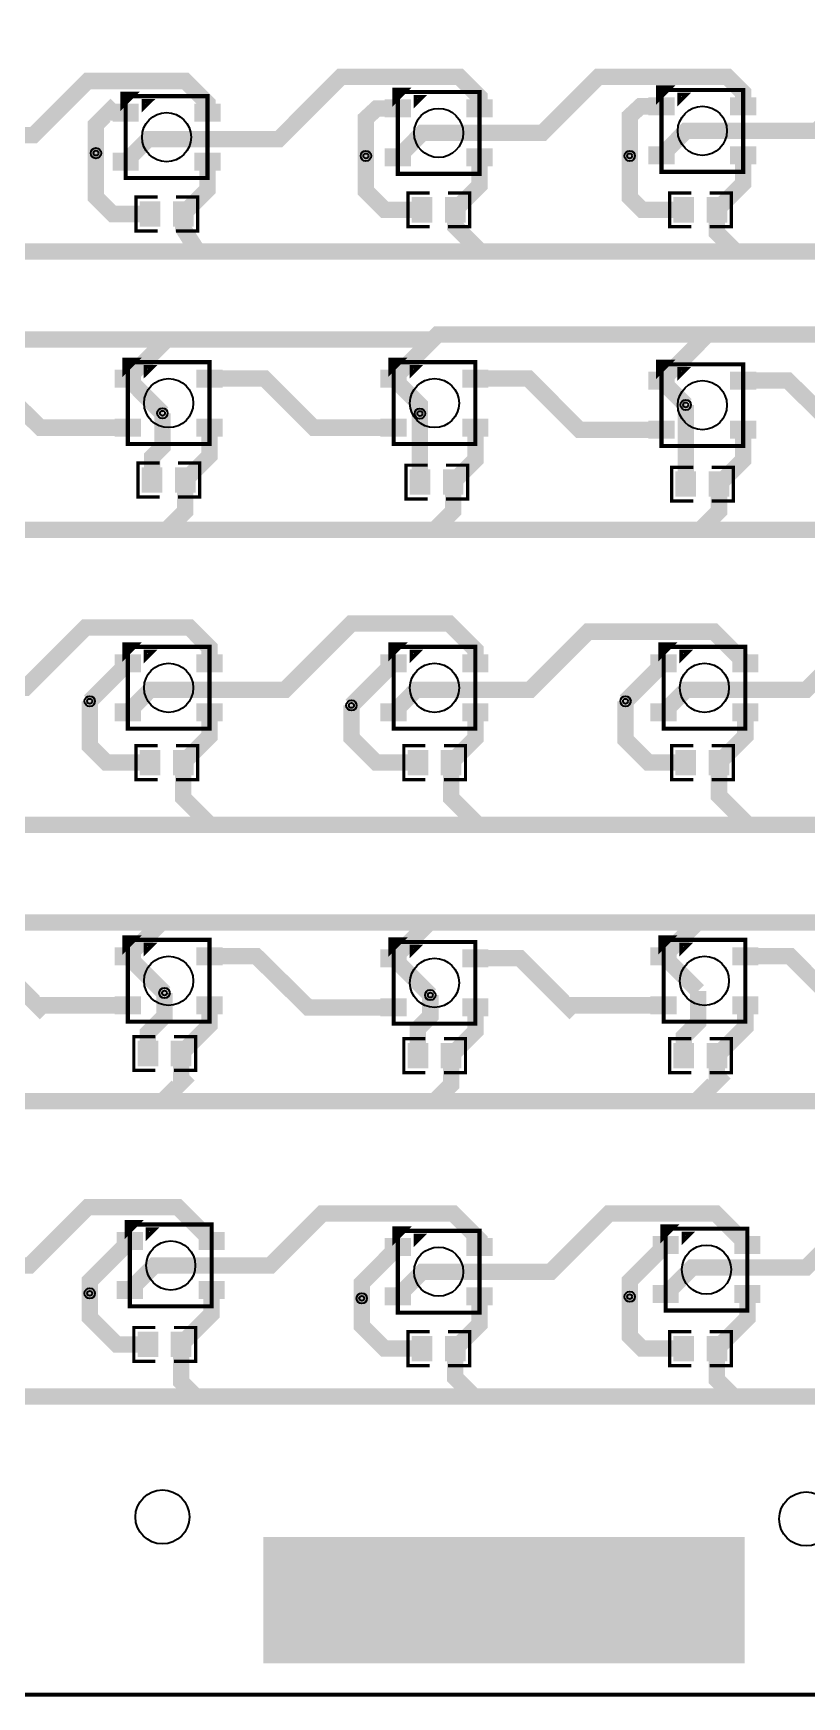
# Model space of a CAD drawing. Extents: x -5 to 8273, y -8273 to 5.
# Drawn here: x 2529 to 4391, y -8273 to -4270 of the extents above; entities that cross this region are included whole.
import ezdxf

# ---------------------------------------------------------------- set-up
doc = ezdxf.new("R2010")
doc.units = 9
for name, color, linetype, true_color in [('BoardOutLine', 7, 'Continuous', 0xff00ff), ('Hole', 7, 'Continuous', 0x222222), ('Multi-Layer', 7, 'Continuous', 0xc0c0c0), ('TopLayer', 7, 'Continuous', 0xff0000), ('TopPasteMaskLayer', 7, 'Continuous', 0x808080), ('TopSilkLayer', 7, 'Continuous', 0xffcc00), ('TopSolderMaskLayer', 7, 'Continuous', 0x800080)]:
    doc.layers.add(name, color=color, linetype=linetype, true_color=true_color)

msp = doc.modelspace()

# ---------------------------------------------------------------- hatches: boundary and pattern name
at = {"layer": 'TopLayer'}
for points in [[(2781.1, -4480.6), (2722, -4480.6), (2722, -4441.3), (2781.1, -4441.3)], [(2977.9, -4480.6), (2918.9, -4480.6), (2918.9, -4441.3), (2977.9, -4441.3)], [(3436.1, -4470.6), (3377, -4470.6), (3377, -4431.3), (3436.1, -4431.3)], [(3632.9, -4470.6), (3573.9, -4470.6), (3573.9, -4431.3), (3632.9, -4431.3)], [(4071.1, -4465.6), (4012, -4465.6), (4012, -4426.3), (4071.1, -4426.3)], [(4267.9, -4465.6), (4208.9, -4465.6), (4208.9, -4426.3), (4267.9, -4426.3)], [(2781.1, -4598.7), (2722, -4598.7), (2722, -4559.4), (2781.1, -4559.4)], [(2977.9, -4598.7), (2918.9, -4598.7), (2918.9, -4559.4), (2977.9, -4559.4)], [(3436.1, -4588.7), (3377, -4588.7), (3377, -4549.4), (3436.1, -4549.4)], [(3632.9, -4588.7), (3573.9, -4588.7), (3573.9, -4549.4), (3632.9, -4549.4)], [(4071.1, -4583.7), (4012, -4583.7), (4012, -4544.4), (4071.1, -4544.4)], [(4267.9, -4583.7), (4208.9, -4583.7), (4208.9, -4544.4), (4267.9, -4544.4)], [(2832.8, -4733.5), (2787.2, -4733.5), (2787.2, -4676.5), (2832.8, -4676.5)], [(2912.8, -4733.5), (2867.2, -4733.5), (2867.2, -4676.5), (2912.8, -4676.5)], [(3487.8, -4723.5), (3442.2, -4723.5), (3442.2, -4666.5), (3487.8, -4666.5)], [(3567.8, -4723.5), (3522.2, -4723.5), (3522.2, -4666.5), (3567.8, -4666.5)], [(4117.8, -4723.5), (4072.2, -4723.5), (4072.2, -4666.5), (4117.8, -4666.5)], [(4197.8, -4723.5), (4152.2, -4723.5), (4152.2, -4666.5), (4197.8, -4666.5)], [(2786.1, -5120.6), (2727, -5120.6), (2727, -5081.3), (2786.1, -5081.3)], [(2982.9, -5120.6), (2923.9, -5120.6), (2923.9, -5081.3), (2982.9, -5081.3)], [(3426.1, -5120.6), (3367, -5120.6), (3367, -5081.3), (3426.1, -5081.3)], [(3622.9, -5120.6), (3563.9, -5120.6), (3563.9, -5081.3), (3622.9, -5081.3)], [(4071.1, -5125.6), (4012, -5125.6), (4012, -5086.3), (4071.1, -5086.3)], [(4267.9, -5125.6), (4208.9, -5125.6), (4208.9, -5086.3), (4267.9, -5086.3)], [(2786.1, -5238.7), (2727, -5238.7), (2727, -5199.4), (2786.1, -5199.4)], [(2982.9, -5238.7), (2923.9, -5238.7), (2923.9, -5199.4), (2982.9, -5199.4)], [(3426.1, -5238.7), (3367, -5238.7), (3367, -5199.4), (3426.1, -5199.4)], [(3622.9, -5238.7), (3563.9, -5238.7), (3563.9, -5199.4), (3622.9, -5199.4)], [(4071.1, -5243.7), (4012, -5243.7), (4012, -5204.4), (4071.1, -5204.4)], [(4267.9, -5243.7), (4208.9, -5243.7), (4208.9, -5204.4), (4267.9, -5204.4)], [(2837.8, -5373.5), (2792.2, -5373.5), (2792.2, -5316.5), (2837.8, -5316.5)], [(2917.8, -5373.5), (2872.2, -5373.5), (2872.2, -5316.5), (2917.8, -5316.5)], [(3482.8, -5378.5), (3437.2, -5378.5), (3437.2, -5321.5), (3482.8, -5321.5)], [(3562.8, -5378.5), (3517.2, -5378.5), (3517.2, -5321.5), (3562.8, -5321.5)], [(4122.8, -5383.5), (4077.2, -5383.5), (4077.2, -5326.5), (4122.8, -5326.5)], [(4202.8, -5383.5), (4157.2, -5383.5), (4157.2, -5326.5), (4202.8, -5326.5)], [(2786.1, -5805.6), (2727, -5805.6), (2727, -5766.3), (2786.1, -5766.3)], [(2982.9, -5805.6), (2923.9, -5805.6), (2923.9, -5766.3), (2982.9, -5766.3)], [(3426.1, -5805.6), (3367, -5805.6), (3367, -5766.3), (3426.1, -5766.3)], [(3622.9, -5805.6), (3563.9, -5805.6), (3563.9, -5766.3), (3622.9, -5766.3)], [(4076.1, -5805.6), (4017, -5805.6), (4017, -5766.3), (4076.1, -5766.3)], [(4272.9, -5805.6), (4213.9, -5805.6), (4213.9, -5766.3), (4272.9, -5766.3)], [(2786.1, -5923.7), (2727, -5923.7), (2727, -5884.4), (2786.1, -5884.4)], [(2982.9, -5923.7), (2923.9, -5923.7), (2923.9, -5884.4), (2982.9, -5884.4)], [(3426.1, -5923.7), (3367, -5923.7), (3367, -5884.4), (3426.1, -5884.4)], [(3622.9, -5923.7), (3563.9, -5923.7), (3563.9, -5884.4), (3622.9, -5884.4)], [(4076.1, -5923.7), (4017, -5923.7), (4017, -5884.4), (4076.1, -5884.4)], [(4272.9, -5923.7), (4213.9, -5923.7), (4213.9, -5884.4), (4272.9, -5884.4)], [(2832.8, -6053.5), (2787.2, -6053.5), (2787.2, -5996.5), (2832.8, -5996.5)], [(2912.8, -6053.5), (2867.2, -6053.5), (2867.2, -5996.5), (2912.8, -5996.5)], [(3477.8, -6053.5), (3432.2, -6053.5), (3432.2, -5996.5), (3477.8, -5996.5)], [(3557.8, -6053.5), (3512.2, -6053.5), (3512.2, -5996.5), (3557.8, -5996.5)], [(4122.8, -6053.5), (4077.2, -6053.5), (4077.2, -5996.5), (4122.8, -5996.5)], [(4202.8, -6053.5), (4157.2, -6053.5), (4157.2, -5996.5), (4202.8, -5996.5)], [(2786.1, -6510.6), (2727, -6510.6), (2727, -6471.3), (2786.1, -6471.3)], [(2982.9, -6510.6), (2923.9, -6510.6), (2923.9, -6471.3), (2982.9, -6471.3)], [(3426.1, -6515.6), (3367, -6515.6), (3367, -6476.3), (3426.1, -6476.3)], [(3622.9, -6515.6), (3563.9, -6515.6), (3563.9, -6476.3), (3622.9, -6476.3)], [(4076.1, -6510.6), (4017, -6510.6), (4017, -6471.3), (4076.1, -6471.3)], [(4272.9, -6510.6), (4213.9, -6510.6), (4213.9, -6471.3), (4272.9, -6471.3)], [(2786.1, -6628.7), (2727, -6628.7), (2727, -6589.4), (2786.1, -6589.4)], [(2982.9, -6628.7), (2923.9, -6628.7), (2923.9, -6589.4), (2982.9, -6589.4)], [(3426.1, -6633.7), (3367, -6633.7), (3367, -6594.4), (3426.1, -6594.4)], [(3622.9, -6633.7), (3563.9, -6633.7), (3563.9, -6594.4), (3622.9, -6594.4)], [(4076.1, -6628.7), (4017, -6628.7), (4017, -6589.4), (4076.1, -6589.4)], [(4272.9, -6628.7), (4213.9, -6628.7), (4213.9, -6589.4), (4272.9, -6589.4)], [(2827.8, -6753.5), (2782.2, -6753.5), (2782.2, -6696.5), (2827.8, -6696.5)], [(2907.8, -6753.5), (2862.2, -6753.5), (2862.2, -6696.5), (2907.8, -6696.5)], [(3477.8, -6758.5), (3432.2, -6758.5), (3432.2, -6701.5), (3477.8, -6701.5)], [(3557.8, -6758.5), (3512.2, -6758.5), (3512.2, -6701.5), (3557.8, -6701.5)], [(4117.8, -6758.5), (4072.2, -6758.5), (4072.2, -6701.5), (4117.8, -6701.5)], [(4197.8, -6758.5), (4152.2, -6758.5), (4152.2, -6701.5), (4197.8, -6701.5)], [(2791.1, -7195.6), (2732, -7195.6), (2732, -7156.3), (2791.1, -7156.3)], [(2987.9, -7195.6), (2928.9, -7195.6), (2928.9, -7156.3), (2987.9, -7156.3)], [(3436.1, -7210.6), (3377, -7210.6), (3377, -7171.3), (3436.1, -7171.3)], [(3632.9, -7210.6), (3573.9, -7210.6), (3573.9, -7171.3), (3632.9, -7171.3)], [(4081.1, -7205.6), (4022, -7205.6), (4022, -7166.3), (4081.1, -7166.3)], [(4277.9, -7205.6), (4218.9, -7205.6), (4218.9, -7166.3), (4277.9, -7166.3)], [(2791.1, -7313.7), (2732, -7313.7), (2732, -7274.4), (2791.1, -7274.4)], [(2987.9, -7313.7), (2928.9, -7313.7), (2928.9, -7274.4), (2987.9, -7274.4)], [(4081.1, -7323.7), (4022, -7323.7), (4022, -7284.4), (4081.1, -7284.4)], [(4277.9, -7323.7), (4218.9, -7323.7), (4218.9, -7284.4), (4277.9, -7284.4)], [(3436.1, -7328.7), (3377, -7328.7), (3377, -7289.4), (3436.1, -7289.4)], [(3632.9, -7328.7), (3573.9, -7328.7), (3573.9, -7289.4), (3632.9, -7289.4)], [(2827.8, -7453.5), (2782.2, -7453.5), (2782.2, -7396.5), (2827.8, -7396.5)], [(2907.8, -7453.5), (2862.2, -7453.5), (2862.2, -7396.5), (2907.8, -7396.5)], [(3487.8, -7463.5), (3442.2, -7463.5), (3442.2, -7406.5), (3487.8, -7406.5)], [(3567.8, -7463.5), (3522.2, -7463.5), (3522.2, -7406.5), (3567.8, -7406.5)], [(4117.8, -7463.5), (4072.2, -7463.5), (4072.2, -7406.5), (4117.8, -7406.5)], [(4197.8, -7463.5), (4152.2, -7463.5), (4152.2, -7406.5), (4197.8, -7406.5)], [(3085, -7890), (4240, -7890), (4240, -8190), (3085, -8190), (3085, -7890)]]:
    msp.add_hatch(color=256, dxfattribs=at).paths.add_polyline_path(points)
at = {"layer": 'TopPasteMaskLayer'}
for points in [[(2781.1, -4480.6), (2722, -4480.6), (2722, -4441.3), (2781.1, -4441.3)], [(2977.9, -4480.6), (2918.9, -4480.6), (2918.9, -4441.3), (2977.9, -4441.3)], [(3436.1, -4470.6), (3377, -4470.6), (3377, -4431.3), (3436.1, -4431.3)], [(3632.9, -4470.6), (3573.9, -4470.6), (3573.9, -4431.3), (3632.9, -4431.3)], [(4071.1, -4465.6), (4012, -4465.6), (4012, -4426.3), (4071.1, -4426.3)], [(4267.9, -4465.6), (4208.9, -4465.6), (4208.9, -4426.3), (4267.9, -4426.3)], [(2781.1, -4598.7), (2722, -4598.7), (2722, -4559.4), (2781.1, -4559.4)], [(2977.9, -4598.7), (2918.9, -4598.7), (2918.9, -4559.4), (2977.9, -4559.4)], [(3436.1, -4588.7), (3377, -4588.7), (3377, -4549.4), (3436.1, -4549.4)], [(3632.9, -4588.7), (3573.9, -4588.7), (3573.9, -4549.4), (3632.9, -4549.4)], [(4071.1, -4583.7), (4012, -4583.7), (4012, -4544.4), (4071.1, -4544.4)], [(4267.9, -4583.7), (4208.9, -4583.7), (4208.9, -4544.4), (4267.9, -4544.4)], [(2832.8, -4733.5), (2787.2, -4733.5), (2787.2, -4676.5), (2832.8, -4676.5)], [(2912.8, -4733.5), (2867.2, -4733.5), (2867.2, -4676.5), (2912.8, -4676.5)], [(3487.8, -4723.5), (3442.2, -4723.5), (3442.2, -4666.5), (3487.8, -4666.5)], [(3567.8, -4723.5), (3522.2, -4723.5), (3522.2, -4666.5), (3567.8, -4666.5)], [(4117.8, -4723.5), (4072.2, -4723.5), (4072.2, -4666.5), (4117.8, -4666.5)], [(4197.8, -4723.5), (4152.2, -4723.5), (4152.2, -4666.5), (4197.8, -4666.5)], [(2786.1, -5120.6), (2727, -5120.6), (2727, -5081.3), (2786.1, -5081.3)], [(2982.9, -5120.6), (2923.9, -5120.6), (2923.9, -5081.3), (2982.9, -5081.3)], [(3426.1, -5120.6), (3367, -5120.6), (3367, -5081.3), (3426.1, -5081.3)], [(3622.9, -5120.6), (3563.9, -5120.6), (3563.9, -5081.3), (3622.9, -5081.3)], [(4071.1, -5125.6), (4012, -5125.6), (4012, -5086.3), (4071.1, -5086.3)], [(4267.9, -5125.6), (4208.9, -5125.6), (4208.9, -5086.3), (4267.9, -5086.3)], [(2786.1, -5238.7), (2727, -5238.7), (2727, -5199.4), (2786.1, -5199.4)], [(2982.9, -5238.7), (2923.9, -5238.7), (2923.9, -5199.4), (2982.9, -5199.4)], [(3426.1, -5238.7), (3367, -5238.7), (3367, -5199.4), (3426.1, -5199.4)], [(3622.9, -5238.7), (3563.9, -5238.7), (3563.9, -5199.4), (3622.9, -5199.4)], [(4071.1, -5243.7), (4012, -5243.7), (4012, -5204.4), (4071.1, -5204.4)], [(4267.9, -5243.7), (4208.9, -5243.7), (4208.9, -5204.4), (4267.9, -5204.4)], [(2837.8, -5373.5), (2792.2, -5373.5), (2792.2, -5316.5), (2837.8, -5316.5)], [(2917.8, -5373.5), (2872.2, -5373.5), (2872.2, -5316.5), (2917.8, -5316.5)], [(3482.8, -5378.5), (3437.2, -5378.5), (3437.2, -5321.5), (3482.8, -5321.5)], [(3562.8, -5378.5), (3517.2, -5378.5), (3517.2, -5321.5), (3562.8, -5321.5)], [(4122.8, -5383.5), (4077.2, -5383.5), (4077.2, -5326.5), (4122.8, -5326.5)], [(4202.8, -5383.5), (4157.2, -5383.5), (4157.2, -5326.5), (4202.8, -5326.5)], [(2786.1, -5805.6), (2727, -5805.6), (2727, -5766.3), (2786.1, -5766.3)], [(2982.9, -5805.6), (2923.9, -5805.6), (2923.9, -5766.3), (2982.9, -5766.3)], [(3426.1, -5805.6), (3367, -5805.6), (3367, -5766.3), (3426.1, -5766.3)], [(3622.9, -5805.6), (3563.9, -5805.6), (3563.9, -5766.3), (3622.9, -5766.3)], [(4076.1, -5805.6), (4017, -5805.6), (4017, -5766.3), (4076.1, -5766.3)], [(4272.9, -5805.6), (4213.9, -5805.6), (4213.9, -5766.3), (4272.9, -5766.3)], [(2786.1, -5923.7), (2727, -5923.7), (2727, -5884.4), (2786.1, -5884.4)], [(2982.9, -5923.7), (2923.9, -5923.7), (2923.9, -5884.4), (2982.9, -5884.4)], [(3426.1, -5923.7), (3367, -5923.7), (3367, -5884.4), (3426.1, -5884.4)], [(3622.9, -5923.7), (3563.9, -5923.7), (3563.9, -5884.4), (3622.9, -5884.4)], [(4076.1, -5923.7), (4017, -5923.7), (4017, -5884.4), (4076.1, -5884.4)], [(4272.9, -5923.7), (4213.9, -5923.7), (4213.9, -5884.4), (4272.9, -5884.4)], [(2832.8, -6053.5), (2787.2, -6053.5), (2787.2, -5996.5), (2832.8, -5996.5)], [(2912.8, -6053.5), (2867.2, -6053.5), (2867.2, -5996.5), (2912.8, -5996.5)], [(3477.8, -6053.5), (3432.2, -6053.5), (3432.2, -5996.5), (3477.8, -5996.5)], [(3557.8, -6053.5), (3512.2, -6053.5), (3512.2, -5996.5), (3557.8, -5996.5)], [(4122.8, -6053.5), (4077.2, -6053.5), (4077.2, -5996.5), (4122.8, -5996.5)], [(4202.8, -6053.5), (4157.2, -6053.5), (4157.2, -5996.5), (4202.8, -5996.5)], [(2786.1, -6510.6), (2727, -6510.6), (2727, -6471.3), (2786.1, -6471.3)], [(2982.9, -6510.6), (2923.9, -6510.6), (2923.9, -6471.3), (2982.9, -6471.3)], [(3426.1, -6515.6), (3367, -6515.6), (3367, -6476.3), (3426.1, -6476.3)], [(3622.9, -6515.6), (3563.9, -6515.6), (3563.9, -6476.3), (3622.9, -6476.3)], [(4076.1, -6510.6), (4017, -6510.6), (4017, -6471.3), (4076.1, -6471.3)], [(4272.9, -6510.6), (4213.9, -6510.6), (4213.9, -6471.3), (4272.9, -6471.3)], [(2786.1, -6628.7), (2727, -6628.7), (2727, -6589.4), (2786.1, -6589.4)], [(2982.9, -6628.7), (2923.9, -6628.7), (2923.9, -6589.4), (2982.9, -6589.4)], [(3426.1, -6633.7), (3367, -6633.7), (3367, -6594.4), (3426.1, -6594.4)], [(3622.9, -6633.7), (3563.9, -6633.7), (3563.9, -6594.4), (3622.9, -6594.4)], [(4076.1, -6628.7), (4017, -6628.7), (4017, -6589.4), (4076.1, -6589.4)], [(4272.9, -6628.7), (4213.9, -6628.7), (4213.9, -6589.4), (4272.9, -6589.4)], [(2827.8, -6753.5), (2782.2, -6753.5), (2782.2, -6696.5), (2827.8, -6696.5)], [(2907.8, -6753.5), (2862.2, -6753.5), (2862.2, -6696.5), (2907.8, -6696.5)], [(3477.8, -6758.5), (3432.2, -6758.5), (3432.2, -6701.5), (3477.8, -6701.5)], [(3557.8, -6758.5), (3512.2, -6758.5), (3512.2, -6701.5), (3557.8, -6701.5)], [(4117.8, -6758.5), (4072.2, -6758.5), (4072.2, -6701.5), (4117.8, -6701.5)], [(4197.8, -6758.5), (4152.2, -6758.5), (4152.2, -6701.5), (4197.8, -6701.5)], [(2791.1, -7195.6), (2732, -7195.6), (2732, -7156.3), (2791.1, -7156.3)], [(2987.9, -7195.6), (2928.9, -7195.6), (2928.9, -7156.3), (2987.9, -7156.3)], [(3436.1, -7210.6), (3377, -7210.6), (3377, -7171.3), (3436.1, -7171.3)], [(3632.9, -7210.6), (3573.9, -7210.6), (3573.9, -7171.3), (3632.9, -7171.3)], [(4081.1, -7205.6), (4022, -7205.6), (4022, -7166.3), (4081.1, -7166.3)], [(4277.9, -7205.6), (4218.9, -7205.6), (4218.9, -7166.3), (4277.9, -7166.3)], [(2791.1, -7313.7), (2732, -7313.7), (2732, -7274.4), (2791.1, -7274.4)], [(2987.9, -7313.7), (2928.9, -7313.7), (2928.9, -7274.4), (2987.9, -7274.4)], [(4081.1, -7323.7), (4022, -7323.7), (4022, -7284.4), (4081.1, -7284.4)], [(4277.9, -7323.7), (4218.9, -7323.7), (4218.9, -7284.4), (4277.9, -7284.4)], [(3436.1, -7328.7), (3377, -7328.7), (3377, -7289.4), (3436.1, -7289.4)], [(3632.9, -7328.7), (3573.9, -7328.7), (3573.9, -7289.4), (3632.9, -7289.4)], [(2827.8, -7453.5), (2782.2, -7453.5), (2782.2, -7396.5), (2827.8, -7396.5)], [(2907.8, -7453.5), (2862.2, -7453.5), (2862.2, -7396.5), (2907.8, -7396.5)], [(3487.8, -7463.5), (3442.2, -7463.5), (3442.2, -7406.5), (3487.8, -7406.5)], [(3567.8, -7463.5), (3522.2, -7463.5), (3522.2, -7406.5), (3567.8, -7406.5)], [(4117.8, -7463.5), (4072.2, -7463.5), (4072.2, -7406.5), (4117.8, -7406.5)], [(4197.8, -7463.5), (4152.2, -7463.5), (4152.2, -7406.5), (4197.8, -7406.5)]]:
    msp.add_hatch(color=256, dxfattribs=at).paths.add_polyline_path(points)
at = {"layer": 'TopSolderMaskLayer'}
for points in [[(2783.1, -4482.6), (2720, -4482.6), (2720, -4439.3), (2783.1, -4439.3)], [(2979.9, -4482.6), (2916.9, -4482.6), (2916.9, -4439.3), (2979.9, -4439.3)], [(3438.1, -4472.6), (3375, -4472.6), (3375, -4429.3), (3438.1, -4429.3)], [(3634.9, -4472.6), (3571.9, -4472.6), (3571.9, -4429.3), (3634.9, -4429.3)], [(4073.1, -4467.6), (4010, -4467.6), (4010, -4424.3), (4073.1, -4424.3)], [(4269.9, -4467.6), (4206.9, -4467.6), (4206.9, -4424.3), (4269.9, -4424.3)], [(2783.1, -4600.7), (2720, -4600.7), (2720, -4557.4), (2783.1, -4557.4)], [(2979.9, -4600.7), (2916.9, -4600.7), (2916.9, -4557.4), (2979.9, -4557.4)], [(3438.1, -4590.7), (3375, -4590.7), (3375, -4547.4), (3438.1, -4547.4)], [(3634.9, -4590.7), (3571.9, -4590.7), (3571.9, -4547.4), (3634.9, -4547.4)], [(4073.1, -4585.7), (4010, -4585.7), (4010, -4542.4), (4073.1, -4542.4)], [(4269.9, -4585.7), (4206.9, -4585.7), (4206.9, -4542.4), (4269.9, -4542.4)], [(2834.8, -4735.5), (2785.2, -4735.5), (2785.2, -4674.5), (2834.8, -4674.5)], [(2914.8, -4735.5), (2865.2, -4735.5), (2865.2, -4674.5), (2914.8, -4674.5)], [(3489.8, -4725.5), (3440.2, -4725.5), (3440.2, -4664.5), (3489.8, -4664.5)], [(3569.8, -4725.5), (3520.2, -4725.5), (3520.2, -4664.5), (3569.8, -4664.5)], [(4119.8, -4725.5), (4070.2, -4725.5), (4070.2, -4664.5), (4119.8, -4664.5)], [(4199.8, -4725.5), (4150.2, -4725.5), (4150.2, -4664.5), (4199.8, -4664.5)], [(2788.1, -5122.6), (2725, -5122.6), (2725, -5079.3), (2788.1, -5079.3)], [(2984.9, -5122.6), (2921.9, -5122.6), (2921.9, -5079.3), (2984.9, -5079.3)], [(3428.1, -5122.6), (3365, -5122.6), (3365, -5079.3), (3428.1, -5079.3)], [(3624.9, -5122.6), (3561.9, -5122.6), (3561.9, -5079.3), (3624.9, -5079.3)], [(4073.1, -5127.6), (4010, -5127.6), (4010, -5084.3), (4073.1, -5084.3)], [(4269.9, -5127.6), (4206.9, -5127.6), (4206.9, -5084.3), (4269.9, -5084.3)], [(2788.1, -5240.7), (2725, -5240.7), (2725, -5197.4), (2788.1, -5197.4)], [(2984.9, -5240.7), (2921.9, -5240.7), (2921.9, -5197.4), (2984.9, -5197.4)], [(3428.1, -5240.7), (3365, -5240.7), (3365, -5197.4), (3428.1, -5197.4)], [(3624.9, -5240.7), (3561.9, -5240.7), (3561.9, -5197.4), (3624.9, -5197.4)], [(4073.1, -5245.7), (4010, -5245.7), (4010, -5202.4), (4073.1, -5202.4)], [(4269.9, -5245.7), (4206.9, -5245.7), (4206.9, -5202.4), (4269.9, -5202.4)], [(2839.8, -5375.5), (2790.2, -5375.5), (2790.2, -5314.5), (2839.8, -5314.5)], [(2919.8, -5375.5), (2870.2, -5375.5), (2870.2, -5314.5), (2919.8, -5314.5)], [(3484.8, -5380.5), (3435.2, -5380.5), (3435.2, -5319.5), (3484.8, -5319.5)], [(3564.8, -5380.5), (3515.2, -5380.5), (3515.2, -5319.5), (3564.8, -5319.5)], [(4124.8, -5385.5), (4075.2, -5385.5), (4075.2, -5324.5), (4124.8, -5324.5)], [(4204.8, -5385.5), (4155.2, -5385.5), (4155.2, -5324.5), (4204.8, -5324.5)], [(2788.1, -5807.6), (2725, -5807.6), (2725, -5764.3), (2788.1, -5764.3)], [(2984.9, -5807.6), (2921.9, -5807.6), (2921.9, -5764.3), (2984.9, -5764.3)], [(3428.1, -5807.6), (3365, -5807.6), (3365, -5764.3), (3428.1, -5764.3)], [(3624.9, -5807.6), (3561.9, -5807.6), (3561.9, -5764.3), (3624.9, -5764.3)], [(4078.1, -5807.6), (4015, -5807.6), (4015, -5764.3), (4078.1, -5764.3)], [(4274.9, -5807.6), (4211.9, -5807.6), (4211.9, -5764.3), (4274.9, -5764.3)], [(2788.1, -5925.7), (2725, -5925.7), (2725, -5882.4), (2788.1, -5882.4)], [(2984.9, -5925.7), (2921.9, -5925.7), (2921.9, -5882.4), (2984.9, -5882.4)], [(3428.1, -5925.7), (3365, -5925.7), (3365, -5882.4), (3428.1, -5882.4)], [(3624.9, -5925.7), (3561.9, -5925.7), (3561.9, -5882.4), (3624.9, -5882.4)], [(4078.1, -5925.7), (4015, -5925.7), (4015, -5882.4), (4078.1, -5882.4)], [(4274.9, -5925.7), (4211.9, -5925.7), (4211.9, -5882.4), (4274.9, -5882.4)], [(2834.8, -6055.5), (2785.2, -6055.5), (2785.2, -5994.5), (2834.8, -5994.5)], [(2914.8, -6055.5), (2865.2, -6055.5), (2865.2, -5994.5), (2914.8, -5994.5)], [(3479.8, -6055.5), (3430.2, -6055.5), (3430.2, -5994.5), (3479.8, -5994.5)], [(3559.8, -6055.5), (3510.2, -6055.5), (3510.2, -5994.5), (3559.8, -5994.5)], [(4124.8, -6055.5), (4075.2, -6055.5), (4075.2, -5994.5), (4124.8, -5994.5)], [(4204.8, -6055.5), (4155.2, -6055.5), (4155.2, -5994.5), (4204.8, -5994.5)], [(2788.1, -6512.6), (2725, -6512.6), (2725, -6469.3), (2788.1, -6469.3)], [(2984.9, -6512.6), (2921.9, -6512.6), (2921.9, -6469.3), (2984.9, -6469.3)], [(3428.1, -6517.6), (3365, -6517.6), (3365, -6474.3), (3428.1, -6474.3)], [(3624.9, -6517.6), (3561.9, -6517.6), (3561.9, -6474.3), (3624.9, -6474.3)], [(4078.1, -6512.6), (4015, -6512.6), (4015, -6469.3), (4078.1, -6469.3)], [(4274.9, -6512.6), (4211.9, -6512.6), (4211.9, -6469.3), (4274.9, -6469.3)], [(2788.1, -6630.7), (2725, -6630.7), (2725, -6587.4), (2788.1, -6587.4)], [(2984.9, -6630.7), (2921.9, -6630.7), (2921.9, -6587.4), (2984.9, -6587.4)], [(3428.1, -6635.7), (3365, -6635.7), (3365, -6592.4), (3428.1, -6592.4)], [(3624.9, -6635.7), (3561.9, -6635.7), (3561.9, -6592.4), (3624.9, -6592.4)], [(4078.1, -6630.7), (4015, -6630.7), (4015, -6587.4), (4078.1, -6587.4)], [(4274.9, -6630.7), (4211.9, -6630.7), (4211.9, -6587.4), (4274.9, -6587.4)], [(2829.8, -6755.5), (2780.2, -6755.5), (2780.2, -6694.5), (2829.8, -6694.5)], [(2909.8, -6755.5), (2860.2, -6755.5), (2860.2, -6694.5), (2909.8, -6694.5)], [(3479.8, -6760.5), (3430.2, -6760.5), (3430.2, -6699.5), (3479.8, -6699.5)], [(3559.8, -6760.5), (3510.2, -6760.5), (3510.2, -6699.5), (3559.8, -6699.5)], [(4119.8, -6760.5), (4070.2, -6760.5), (4070.2, -6699.5), (4119.8, -6699.5)], [(4199.8, -6760.5), (4150.2, -6760.5), (4150.2, -6699.5), (4199.8, -6699.5)], [(2793.1, -7197.6), (2730, -7197.6), (2730, -7154.3), (2793.1, -7154.3)], [(2989.9, -7197.6), (2926.9, -7197.6), (2926.9, -7154.3), (2989.9, -7154.3)], [(4083.1, -7207.6), (4020, -7207.6), (4020, -7164.3), (4083.1, -7164.3)], [(4279.9, -7207.6), (4216.9, -7207.6), (4216.9, -7164.3), (4279.9, -7164.3)], [(3438.1, -7212.6), (3375, -7212.6), (3375, -7169.3), (3438.1, -7169.3)], [(3634.9, -7212.6), (3571.9, -7212.6), (3571.9, -7169.3), (3634.9, -7169.3)], [(2793.1, -7315.7), (2730, -7315.7), (2730, -7272.4), (2793.1, -7272.4)], [(2989.9, -7315.7), (2926.9, -7315.7), (2926.9, -7272.4), (2989.9, -7272.4)], [(4083.1, -7325.7), (4020, -7325.7), (4020, -7282.4), (4083.1, -7282.4)], [(4279.9, -7325.7), (4216.9, -7325.7), (4216.9, -7282.4), (4279.9, -7282.4)], [(3438.1, -7330.7), (3375, -7330.7), (3375, -7287.4), (3438.1, -7287.4)], [(3634.9, -7330.7), (3571.9, -7330.7), (3571.9, -7287.4), (3634.9, -7287.4)], [(2829.8, -7455.5), (2780.2, -7455.5), (2780.2, -7394.5), (2829.8, -7394.5)], [(2909.8, -7455.5), (2860.2, -7455.5), (2860.2, -7394.5), (2909.8, -7394.5)], [(3489.8, -7465.5), (3440.2, -7465.5), (3440.2, -7404.5), (3489.8, -7404.5)], [(3569.8, -7465.5), (3520.2, -7465.5), (3520.2, -7404.5), (3569.8, -7404.5)], [(4119.8, -7465.5), (4070.2, -7465.5), (4070.2, -7404.5), (4119.8, -7404.5)], [(4199.8, -7465.5), (4150.2, -7465.5), (4150.2, -7404.5), (4199.8, -7404.5)], [(3083, -7888), (4242, -7888), (4242, -8192), (3083, -8192), (3083, -7888)]]:
    msp.add_hatch(color=256, dxfattribs=at).paths.add_polyline_path(points)

# ---------------------------------------------------------------- linework, layer by layer
at = {"layer": 'BoardOutLine', "const_width": 10}
msp.add_lwpolyline([(0, 0), (8267.7, 0), (8267.7, -8267.7), (0, -8267.7), (0, 0)], close=True, dxfattribs=at)
at = {"layer": 'Hole'}
for centre in [(2680, -4558.6), (3330, -4565.2), (3965, -4565.2), (4100, -5164.4), (2840, -5184.4), (3460, -5185.2), (2665, -5877.5), (3295, -5887.5), (3955, -5877.5), (2845, -6579.4), (3485, -6584.4), (2665, -7302.1), (3320, -7314.1), (3965, -7310.1)]:
    msp.add_circle(centre, 6, dxfattribs=at)
at = {"layer": 'Multi-Layer'}
for centre, radius in [((2680, -4558.6), 12.5), ((3330, -4565.2), 12.5), ((3965, -4565.2), 12.5), ((4100, -5164.4), 12.5), ((2840, -5184.4), 12.5), ((3460, -5185.2), 12.5), ((2665, -5877.5), 12.5), ((3295, -5887.5), 12.5), ((3955, -5877.5), 12.5), ((2845, -6579.4), 12.5), ((3485, -6584.4), 12.5), ((2665, -7302.1), 12.5), ((3320, -7314.1), 12.5), ((3965, -7310.1), 12.5), ((2840, -7840), 65), ((4390, -7845), 65)]:
    msp.add_circle(centre, radius, dxfattribs=at)
at = {"layer": 'TopLayer', "const_width": 39.4}
for points in [[(3603.4, -4450.9), (3603.4, -4423.4), (3555, -4375), (3270, -4375), (3120, -4525), (2805.6, -4525), (2751.6, -4579.1)], [(4238.4, -4445.9), (4238.4, -4413.4), (4200, -4375), (3890, -4375), (3755, -4510), (3465.6, -4510), (3406.6, -4569.1)], [(4848.4, -4445.9), (4848.4, -4418.4), (4805, -4375), (4545, -4375), (4415, -4505), (4100.6, -4505), (4041.6, -4564.1)], [(2948.4, -4460.9), (2948.4, -4438.4), (2895, -4385), (2660, -4385), (2530, -4515), (2190.6, -4515), (2131.6, -4574.1)], [(2680, -4558.6), (2680, -4490), (2715, -4455), (2721, -4460.9), (2751.6, -4460.9)], [(3330, -4565.2), (3330, -4475), (3356, -4450.9), (3406.6, -4450.9)], [(3965, -4565.2), (3965, -4470), (3991, -4445.9), (4041.6, -4445.9)], [(2810, -4705), (2720, -4705), (2680, -4665), (2680, -4558.6)], [(2890, -4705), (2948.4, -4646.6), (2948.4, -4579.1)], [(3465, -4695), (3375, -4695), (3330, -4650), (3330, -4565.2)], [(3603.4, -4569.1), (3603.4, -4636.6), (3545, -4695)], [(4095, -4695), (3995, -4695), (3965, -4665), (3965, -4565.2)], [(4175, -4695), (4238.4, -4631.6), (4238.4, -4564.1)], [(4225, -4795), (3605, -4795), (3545, -4735), (3545, -4695)], [(4865, -4795), (4220, -4795), (4175, -4750), (4175, -4695)], [(2930, -4795), (2340, -4795), (2280, -4735), (2280, -4715)], [(3605, -4795), (2925, -4795), (2890, -4740), (2890, -4705)], [(2850.6, -5006.9), (2225.6, -5006.9), (2126.6, -5105.9)], [(3490.6, -5006.9), (2850.6, -5006.9), (2756.6, -5100.9)], [(4152.5, -4995), (3502.5, -4995), (3396.6, -5100.9)], [(4762.5, -4995), (4152.5, -4995), (4041.6, -5105.9)], [(2840, -5184.4), (2840, -5184.4), (2756.6, -5100.9)], [(2953.4, -5100.9), (3086, -5100.9), (3204, -5219.1), (3396.6, -5219.1)], [(3460, -5185.2), (3460, -5164.4), (3396.6, -5100.9)], [(3593.4, -5100.9), (3721, -5100.9), (3844, -5224.1), (4041.6, -5224.1)], [(2323.4, -5105.9), (2431, -5105.9), (2546, -5219.1), (2756.6, -5219.1)], [(4100, -5164.4), (4100, -5164.4), (4041.6, -5105.9)], [(4238.4, -5105.9), (4346, -5105.9), (4466, -5224.1), (4651.6, -5224.1)], [(4100, -5355), (4100, -5164.4)], [(2815, -5345), (2815, -5290), (2840, -5265), (2840, -5184.4)], [(2895, -5345), (2953.4, -5286.6), (2953.4, -5219.1)], [(3460, -5350), (3460, -5185.2)], [(3540, -5350), (3593.4, -5296.6), (3593.4, -5219.1)], [(4180, -5355), (4238.4, -5296.6), (4238.4, -5224.1)], [(2220, -5465), (2850, -5465), (2895, -5420), (2895, -5345)], [(2850, -5465), (3495, -5465), (3540, -5420), (3540, -5350)], [(3495, -5465), (4135, -5465), (4180, -5420), (4180, -5355)], [(4135, -5465), (4740, -5465), (4785, -5420), (4785, -5350)], [(2953.4, -5785.9), (2953.4, -5748.4), (2905, -5700), (2655, -5700), (2510, -5845), (2185.6, -5845), (2126.6, -5904.1)], [(3593.4, -5785.9), (3593.4, -5753.4), (3530, -5690), (3295, -5690), (3135, -5850), (2810.6, -5850), (2756.6, -5904.1)], [(4848.4, -5780.9), (4848.4, -5763.4), (4785, -5700), (4540, -5700), (4390, -5850), (4100.6, -5850), (4046.6, -5904.1)], [(4243.4, -5785.9), (4167.5, -5710), (3865, -5710), (3725, -5850), (3450.6, -5850), (3396.6, -5904.1)], [(2665, -5877.5), (2665, -5877.5), (2756.6, -5785.9)], [(3295, -5887.5), (3295, -5887.5), (3396.6, -5785.9)], [(3955, -5877.5), (3955, -5877.5), (4046.6, -5785.9)], [(2810, -6025), (2705, -6025), (2665, -5985), (2665, -5877.5)], [(3455, -6025), (3355, -6025), (3295, -5965), (3295, -5887.5)], [(4100, -6025), (4010, -6025), (3955, -5970), (3955, -5877.5)], [(2890, -6025), (2953.4, -5961.6), (2953.4, -5904.1)], [(3535, -6025), (3593.4, -5966.6), (3593.4, -5904.1)], [(4180, -6025), (4243.4, -5961.6), (4243.4, -5904.1)], [(2955, -6175), (2325, -6175), (2265, -6115), (2265, -6030)], [(3600, -6175), (2955, -6175), (2890, -6110), (2890, -6025)], [(4250, -6175), (3600, -6175), (3535, -6110), (3535, -6025)], [(4855, -6175), (4250, -6175), (4180, -6105), (4180, -6025)], [(2837.5, -6410), (2207.5, -6410), (2121.6, -6495.9)], [(3482.5, -6410), (2837.5, -6410), (2756.6, -6490.9)], [(4127.5, -6410), (3482.5, -6410), (3396.6, -6495.9)], [(4732.5, -6410), (4127.5, -6410), (4046.6, -6490.9)], [(2318.4, -6495.9), (2426, -6495.9), (2545, -6615), (2551, -6609.1), (2756.6, -6609.1)], [(2845, -6579.4), (2845, -6579.4), (2756.6, -6490.9)], [(2953.4, -6490.9), (3066, -6490.9), (3191, -6614.1), (3396.6, -6614.1)], [(3485, -6584.4), (3485, -6584.4), (3396.6, -6495.9)], [(3593.4, -6495.9), (3701, -6495.9), (3820, -6615), (3826, -6609.1), (4046.6, -6609.1)], [(4130, -6574.4), (4130, -6574.4), (4046.6, -6490.9)], [(4243.4, -6490.9), (4351, -6490.9), (4474, -6614.1), (4646.6, -6614.1)], [(2805, -6725), (2805, -6675), (2845, -6635), (2845, -6579.4)], [(4095, -6730), (4095, -6685), (4130, -6650), (4130, -6574.4)], [(2885, -6725), (2953.4, -6656.6), (2953.4, -6609.1)], [(3455, -6730), (3455, -6665), (3485, -6635), (3485, -6584.4)], [(3535, -6730), (3593.4, -6671.6), (3593.4, -6614.1)], [(4175, -6730), (4243.4, -6661.6), (4243.4, -6609.1)], [(2220, -6840), (2840, -6840), (2890, -6790), (2885, -6785), (2885, -6725)], [(2840, -6840), (3495, -6840), (3535, -6800), (3535, -6730)], [(3495, -6840), (4125, -6840), (4180, -6785), (4175, -6780), (4175, -6730)], [(4125, -6840), (4735, -6840), (4780, -6795), (4780, -6740)], [(2958.4, -7175.9), (2877.5, -7095), (2660, -7095), (2520, -7235), (2210, -7235), (2156, -7289), (2126.6, -7289)], [(3603.4, -7190.9), (3603.4, -7173.4), (3540, -7110), (3225, -7110), (3100, -7235), (2820.6, -7235), (2761.6, -7294)], [(4248.4, -7185.9), (4172.5, -7110), (3915, -7110), (3775, -7250), (3465.6, -7250), (3406.6, -7309)], [(4843.4, -7190.9), (4843.4, -7173.4), (4790, -7120), (4510, -7120), (4390, -7240), (4115.6, -7240), (4051.6, -7304)], [(2665, -7302.1), (2665, -7272.5), (2761.6, -7175.9)], [(3320, -7314.1), (3320, -7277.5), (3406.6, -7190.9)], [(3965, -7310.1), (3965, -7272.5), (4051.6, -7185.9)], [(2805, -7425), (2730, -7425), (2665, -7360), (2665, -7302.1)], [(2885, -7425), (2958.4, -7351.6), (2958.4, -7294)], [(4175, -7435), (4248.4, -7361.6), (4248.4, -7304)], [(3465, -7435), (3375, -7435), (3320, -7380), (3320, -7314.1)], [(3545, -7435), (3603.4, -7376.6), (3603.4, -7309)], [(4095, -7435), (3995, -7435), (3965, -7405), (3965, -7310.1)], [(2920, -7550), (2315, -7550), (2255, -7490), (2255, -7430)], [(3590, -7550), (2920, -7550), (2885, -7515), (2885, -7425)], [(4215, -7550), (3590, -7550), (3545, -7505), (3545, -7435)], [(4860, -7550), (4215, -7550), (4175, -7510), (4175, -7435)]]:
    msp.add_lwpolyline(points, dxfattribs=at)
at = {"layer": 'TopSilkLayer', "const_width": 10}
for points in [[(3398.7, -4435.2), (3398.7, -4405.7), (3428.3, -4405.7), (3398.7, -4435.2)], [(4033.7, -4430.2), (4033.7, -4400.7), (4063.3, -4400.7), (4033.7, -4430.2)], [(4238.4, -4603.4), (4041.6, -4603.4), (4041.6, -4406.6), (4238.4, -4406.6), (4238.4, -4603.4)], [(2743.7, -4445.2), (2743.7, -4415.7), (2773.3, -4415.7), (2743.7, -4445.2)], [(2948.4, -4618.4), (2751.6, -4618.4), (2751.6, -4421.6), (2948.4, -4421.6), (2948.4, -4618.4)], [(2794.9, -4449.1), (2794.9, -4433.4), (2810.7, -4433.4), (2794.9, -4449.1)], [(3603.4, -4608.4), (3406.6, -4608.4), (3406.6, -4411.6), (3603.4, -4411.6), (3603.4, -4608.4)], [(3449.9, -4439.1), (3449.9, -4423.4), (3465.7, -4423.4), (3449.9, -4439.1)], [(4084.9, -4434.1), (4084.9, -4418.4), (4100.7, -4418.4), (4084.9, -4434.1)], [(2748.7, -5085.2), (2748.7, -5055.7), (2778.3, -5055.7), (2748.7, -5085.2)], [(2953.4, -5258.4), (2756.6, -5258.4), (2756.6, -5061.6), (2953.4, -5061.6), (2953.4, -5258.4)], [(2799.9, -5089.1), (2799.9, -5073.4), (2815.7, -5073.4), (2799.9, -5089.1)], [(3388.7, -5085.2), (3388.7, -5055.7), (3418.3, -5055.7), (3388.7, -5085.2)], [(3593.4, -5258.4), (3396.6, -5258.4), (3396.6, -5061.6), (3593.4, -5061.6), (3593.4, -5258.4)], [(3439.9, -5089.1), (3439.9, -5073.4), (3455.7, -5073.4), (3439.9, -5089.1)], [(4033.7, -5090.2), (4033.7, -5060.7), (4063.3, -5060.7), (4033.7, -5090.2)], [(4238.4, -5263.4), (4041.6, -5263.4), (4041.6, -5066.6), (4238.4, -5066.6), (4238.4, -5263.4)], [(4084.9, -5094.1), (4084.9, -5078.4), (4100.7, -5078.4), (4084.9, -5094.1)], [(2748.7, -5770.2), (2748.7, -5740.7), (2778.3, -5740.7), (2748.7, -5770.2)], [(2953.4, -5943.4), (2756.6, -5943.4), (2756.6, -5746.6), (2953.4, -5746.6), (2953.4, -5943.4)], [(2799.9, -5774.1), (2799.9, -5758.4), (2815.7, -5758.4), (2799.9, -5774.1)], [(3388.7, -5770.2), (3388.7, -5740.7), (3418.3, -5740.7), (3388.7, -5770.2)], [(3593.4, -5943.4), (3396.6, -5943.4), (3396.6, -5746.6), (3593.4, -5746.6), (3593.4, -5943.4)], [(3439.9, -5774.1), (3439.9, -5758.4), (3455.7, -5758.4), (3439.9, -5774.1)], [(4038.7, -5770.2), (4038.7, -5740.7), (4068.3, -5740.7), (4038.7, -5770.2)], [(4243.4, -5943.4), (4046.6, -5943.4), (4046.6, -5746.6), (4243.4, -5746.6), (4243.4, -5943.4)], [(4089.9, -5774.1), (4089.9, -5758.4), (4105.7, -5758.4), (4089.9, -5774.1)], [(2748.7, -6475.2), (2748.7, -6445.7), (2778.3, -6445.7), (2748.7, -6475.2)], [(4038.7, -6475.2), (4038.7, -6445.7), (4068.3, -6445.7), (4038.7, -6475.2)], [(2953.4, -6648.4), (2756.6, -6648.4), (2756.6, -6451.6), (2953.4, -6451.6), (2953.4, -6648.4)], [(2799.9, -6479.1), (2799.9, -6463.4), (2815.7, -6463.4), (2799.9, -6479.1)], [(3388.7, -6480.2), (3388.7, -6450.7), (3418.3, -6450.7), (3388.7, -6480.2)], [(3593.4, -6653.4), (3396.6, -6653.4), (3396.6, -6456.6), (3593.4, -6456.6), (3593.4, -6653.4)], [(3439.9, -6484.1), (3439.9, -6468.4), (3455.7, -6468.4), (3439.9, -6484.1)], [(4243.4, -6648.4), (4046.6, -6648.4), (4046.6, -6451.6), (4243.4, -6451.6), (4243.4, -6648.4)], [(4089.9, -6479.1), (4089.9, -6463.4), (4105.7, -6463.4), (4089.9, -6479.1)], [(2753.7, -7160.2), (2753.7, -7130.7), (2783.3, -7130.7), (2753.7, -7160.2)], [(2958.4, -7333.4), (2761.6, -7333.4), (2761.6, -7136.6), (2958.4, -7136.6), (2958.4, -7333.4)], [(2804.9, -7164.1), (2804.9, -7148.4), (2820.7, -7148.4), (2804.9, -7164.1)], [(3398.7, -7175.2), (3398.7, -7145.7), (3428.3, -7145.7), (3398.7, -7175.2)], [(3603.4, -7348.4), (3406.6, -7348.4), (3406.6, -7151.6), (3603.4, -7151.6), (3603.4, -7348.4)], [(3449.9, -7179.1), (3449.9, -7163.4), (3465.7, -7163.4), (3449.9, -7179.1)], [(4043.7, -7170.2), (4043.7, -7140.7), (4073.3, -7140.7), (4043.7, -7170.2)], [(4248.4, -7343.4), (4051.6, -7343.4), (4051.6, -7146.6), (4248.4, -7146.6), (4248.4, -7343.4)], [(4094.9, -7174.1), (4094.9, -7158.4), (4110.7, -7158.4), (4094.9, -7174.1)]]:
    msp.add_lwpolyline(points, close=True, dxfattribs=at)
at = {"layer": 'TopSilkLayer', "const_width": 7.87}
for points in [[(2828.2, -4664.3), (2776.2, -4664.3), (2776.2, -4745.8), (2828.2, -4745.8)], [(2872.7, -4664.3), (2924.7, -4664.3), (2924.7, -4745.8), (2872.7, -4745.8)], [(3483.2, -4654.3), (3431.2, -4654.3), (3431.2, -4735.8), (3483.2, -4735.8)], [(3527.7, -4654.3), (3579.7, -4654.3), (3579.7, -4735.8), (3527.7, -4735.8)], [(4113.2, -4654.3), (4061.2, -4654.3), (4061.2, -4735.8), (4113.2, -4735.8)], [(4157.7, -4654.3), (4209.7, -4654.3), (4209.7, -4735.8), (4157.7, -4735.8)], [(2833.2, -5304.3), (2781.2, -5304.3), (2781.2, -5385.8), (2833.2, -5385.8)], [(2877.7, -5304.3), (2929.7, -5304.3), (2929.7, -5385.8), (2877.7, -5385.8)], [(3478.2, -5309.3), (3426.2, -5309.3), (3426.2, -5390.8), (3478.2, -5390.8)], [(3522.7, -5309.3), (3574.7, -5309.3), (3574.7, -5390.8), (3522.7, -5390.8)], [(4118.2, -5314.3), (4066.2, -5314.3), (4066.2, -5395.8), (4118.2, -5395.8)], [(4162.7, -5314.3), (4214.7, -5314.3), (4214.7, -5395.8), (4162.7, -5395.8)], [(2828.2, -5984.3), (2776.2, -5984.3), (2776.2, -6065.8), (2828.2, -6065.8)], [(2872.7, -5984.3), (2924.7, -5984.3), (2924.7, -6065.8), (2872.7, -6065.8)], [(3473.2, -5984.3), (3421.2, -5984.3), (3421.2, -6065.8), (3473.2, -6065.8)], [(3517.7, -5984.3), (3569.7, -5984.3), (3569.7, -6065.8), (3517.7, -6065.8)], [(4118.2, -5984.3), (4066.2, -5984.3), (4066.2, -6065.8), (4118.2, -6065.8)], [(4162.7, -5984.3), (4214.7, -5984.3), (4214.7, -6065.8), (4162.7, -6065.8)], [(2823.2, -6684.3), (2771.2, -6684.3), (2771.2, -6765.8), (2823.2, -6765.8)], [(2867.7, -6684.3), (2919.7, -6684.3), (2919.7, -6765.8), (2867.7, -6765.8)], [(3473.2, -6689.3), (3421.2, -6689.3), (3421.2, -6770.8), (3473.2, -6770.8)], [(3517.7, -6689.3), (3569.7, -6689.3), (3569.7, -6770.8), (3517.7, -6770.8)], [(4113.2, -6689.3), (4061.2, -6689.3), (4061.2, -6770.8), (4113.2, -6770.8)], [(4157.7, -6689.3), (4209.7, -6689.3), (4209.7, -6770.8), (4157.7, -6770.8)], [(2823.2, -7384.3), (2771.2, -7384.3), (2771.2, -7465.8), (2823.2, -7465.8)], [(2867.7, -7384.3), (2919.7, -7384.3), (2919.7, -7465.8), (2867.7, -7465.8)], [(3483.2, -7394.3), (3431.2, -7394.3), (3431.2, -7475.8), (3483.2, -7475.8)], [(3527.7, -7394.3), (3579.7, -7394.3), (3579.7, -7475.8), (3527.7, -7475.8)], [(4113.2, -7394.3), (4061.2, -7394.3), (4061.2, -7475.8), (4113.2, -7475.8)], [(4157.7, -7394.3), (4209.7, -7394.3), (4209.7, -7475.8), (4157.7, -7475.8)]]:
    msp.add_lwpolyline(points, dxfattribs=at)
at = {"layer": 'TopSilkLayer'}
for centre in [(2850, -4520), (3505, -4510), (4140, -4505), (2855, -5160), (3495, -5160), (4140, -5165), (2855, -5845), (3495, -5845), (4145, -5845), (2855, -6550), (3495, -6555), (4145, -6550), (2860, -7235), (3505, -7250), (4150, -7245)]:
    msp.add_circle(centre, 59.1, dxfattribs=at)

doc.saveas('drawing.dxf')
